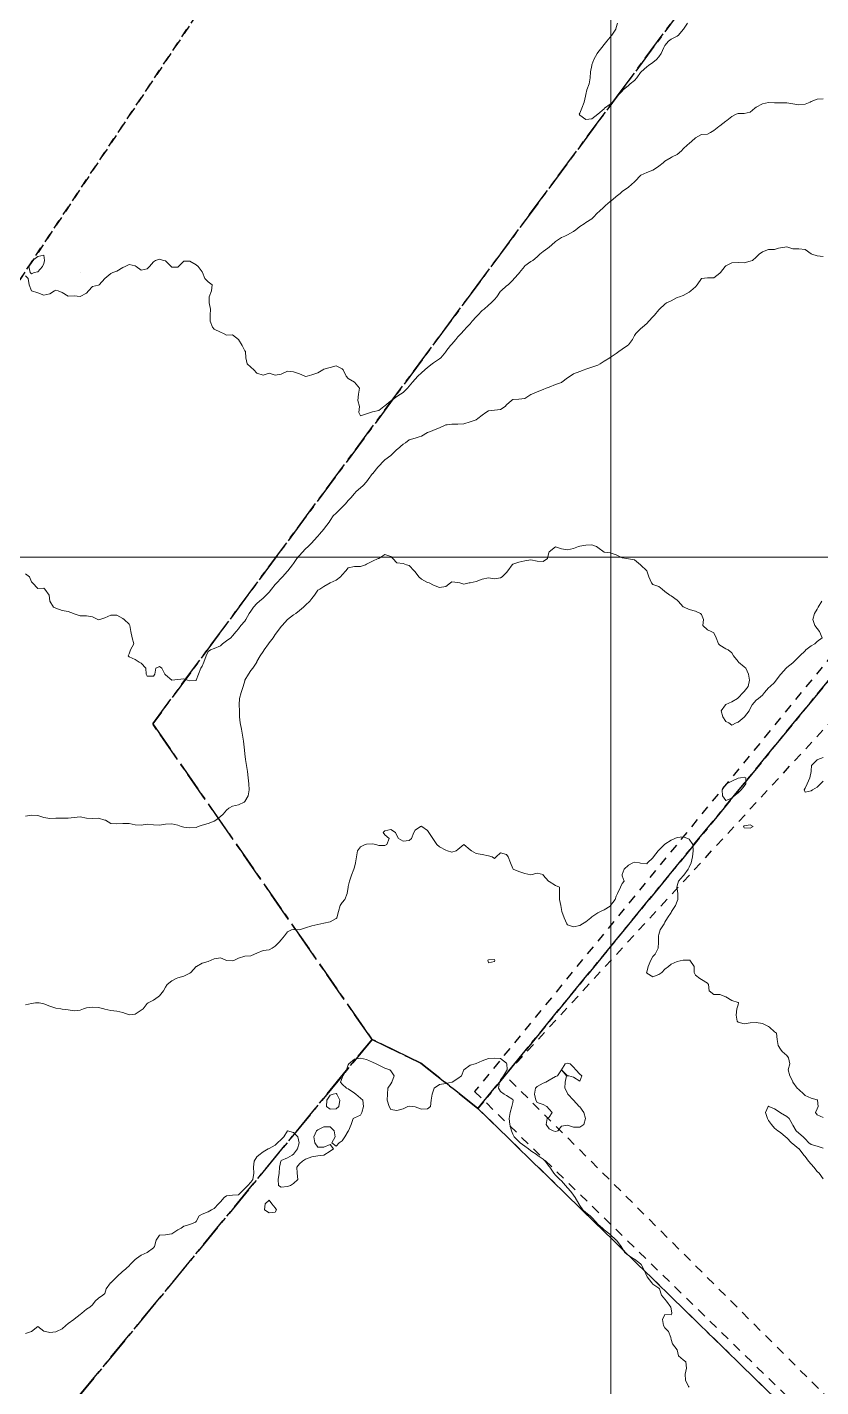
# Model space of a CAD drawing. Header units: centimetres. Extents: x 0 to 642158, y -847 to 649707.
# Drawn here: x 616118.9 to 616184, y 620219.2 to 620330.9 of the extents above; entities that cross this region are included whole.
import ezdxf

# ---------------------------------------------------------------- set-up
doc = ezdxf.new("R2010")
doc.units = ezdxf.units.CM
doc.header["$MEASUREMENT"] = 0
doc.linetypes.add('CENTERX2', pattern=[4, 2.5, -0.5, 0.5, -0.5])
doc.linetypes.add('JIS_02_0.7', pattern=[1.35, 0.75, -0.6])
for name, color, linetype, lineweight in [('MEV_grille', 254, 'Continuous', 9), ('WAL_parcellaire agricole', 7, 'JIS_02_0.7', 25), ('WAL_topographie 0.5', 253, 'Continuous', 20)]:
    doc.layers.add(name, color=color, linetype=linetype, lineweight=lineweight)
doc.layers.add('SPW_parcellaire cadastral', color=7, linetype='CENTERX2', lineweight=25, true_color=0xff0542)

# ---------------------------------------------------------------- blocks, each defined once
blk = doc.blocks.new('*U114')
at = {"layer": 'MEV_grille', "transparency": 33554687}
blk.add_lwpolyline([(-1338.46, 0), (1338.46, 0)], dxfattribs=at)
blk = doc.blocks.new('*U115')
at = {"layer": 'MEV_grille', "color": 0, "linetype": 'ByBlock', "lineweight": -2, "transparency": 16777216}
blk.add_blockref('*U114', (0, -2100), dxfattribs=at)
blk = doc.blocks.new('*U112')
at = {"layer": 'MEV_grille', "transparency": 33554687}
blk.add_lwpolyline([(0, 1825.48), (0, -1825.48)], dxfattribs=at)
blk = doc.blocks.new('*U113')
at = {"layer": 'MEV_grille', "color": 0, "linetype": 'ByBlock', "lineweight": -2, "transparency": 16777216}
blk.add_blockref('*U112', (800, 0), dxfattribs=at)

msp = doc.modelspace()

# ---------------------------------------------------------------- linework, layer by layer
at = {"layer": 'SPW_parcellaire cadastral'}
for points in [[(616129.31, 620374.52), (616178.58, 620340.42), (616177.48, 620338.96), (616129.19, 620273.68), (616147.2, 620247.75), (616113.07, 620206.18), (616031.66, 620248.33), (616118.04, 620382.23), (616129.31, 620374.52)], [(616155.9, 620242.08), (616151.22, 620245.8), (616150.2, 620246.29), (616147.2, 620247.75), (616129.19, 620273.68), (616177.48, 620338.96), (616178.58, 620340.42), (616182.57, 620337.28), (616188.38, 620332.54), (616212.07, 620310.72), (616155.9, 620242.08)], [(616155.9, 620242.08), (616212.07, 620310.72), (616291.15, 620237.51), (616291.23, 620237.43), (616216.6, 620182.86), (616155.9, 620242.08)], [(616155.9, 620242.08), (616216.6, 620182.86), (616170.37, 620146.09), (616119.96, 620096.9), (616069.56, 620148.73), (616067.6, 620150.74), (616073.59, 620158.11), (616113.07, 620206.18), (616147.2, 620247.75), (616150.2, 620246.29), (616151.22, 620245.8), (616155.9, 620242.08)]]:
    msp.add_lwpolyline(points, dxfattribs=at)
at = {"layer": 'WAL_parcellaire agricole'}
for points in [[(615877.22, 620147.52), (615924.71, 620226.02), (615928.65, 620227.83), (615932, 620231.31), (615943.09, 620247.95), (615951.34, 620258.27), (615960.37, 620278.13), (615993.26, 620331.95), (616017.94, 620372.03), (615963.19, 620391.28), (615973.04, 620417.18), (616056.6, 620386.74), (616059.27, 620380.92), (616063.4, 620381.28), (616066.43, 620382.99), (616069.34, 620390.15), (616076.38, 620398.89), (616078.07, 620402.29), (616081.59, 620403.87), (616125.44, 620371.79), (616138.16, 620363.09), (616141.27, 620365.8), (616150.91, 620359.08), (615936.08, 620036.98)], [(616430.47, 620350.42), (616414.28, 620337.83), (616396.44, 620322.99), (616379.95, 620308.49), (616357.99, 620290.05), (616319.45, 620260.32), (616248.79, 620207.31), (616220.13, 620182.81), (616158.12, 620244.8), (616217.95, 620309.81), (616187.28, 620341.14), (616141.27, 620365.8)], [(616150.91, 620359.08), (616183.11, 620336.64), (616208.95, 620308.64), (616155.62, 620243.47), (616217.86, 620182.71), (616203.66, 620173.21), (616184.17, 620157.9), (616167.87, 620143.1), (616128.47, 620104.2), (616097.78, 620073.39), (616056.23, 620032.04), (616023.65, 620063.14), (616022.71, 620062.37), (616011.3, 620073.7), (616009.71, 620074.11), (615999.98, 620060.38), (615981.48, 620034.03), (615960.98, 620049.53), (615951.28, 620035.38), (615946.22, 620026.58), (615935.6, 620032.37), (615936.08, 620036.98), (616150.91, 620359.08)]]:
    msp.add_lwpolyline(points, dxfattribs=at)
at = {"layer": 'WAL_topographie 0.5'}
for points in [[(616167.36, 620331.25), (616167.25, 620330.88), (616167.22, 620330.75), (616166.9, 620330.25), (616166.75, 620330.1), (616166.47, 620329.75), (616166.25, 620329.48), (616166.06, 620329.25), (616165.75, 620328.82), (616165.68, 620328.75), (616165.41, 620328.25), (616165.25, 620327.8), (616165.24, 620327.75), (616165.15, 620327.25), (616165.12, 620326.75), (616165.03, 620326.25), (616164.84, 620325.75), (616164.75, 620325.38), (616164.72, 620325.25), (616164.63, 620324.75), (616164.42, 620324.25), (616164.25, 620323.83), (616164.22, 620323.75), (616164.25, 620323.67), (616164.75, 620323.33), (616165.25, 620323.37), (616165.75, 620323.75), (616165.75, 620323.75), (616166.25, 620324.2), (616166.29, 620324.25), (616166.75, 620324.57), (616166.94, 620324.75), (616167.25, 620325.17), (616167.32, 620325.25), (616167.75, 620325.66), (616167.83, 620325.75), (616168.25, 620326.12), (616168.4, 620326.25), (616168.75, 620326.54), (616168.94, 620326.75), (616169.25, 620327.17), (616169.31, 620327.25), (616169.75, 620327.64), (616169.9, 620327.75), (616170.25, 620328.01), (616170.55, 620328.25), (616170.75, 620328.47), (616170.95, 620328.75), (616171.17, 620329.25), (616171.25, 620329.39), (616171.54, 620329.75), (616171.75, 620329.92), (616172.25, 620330.17), (616172.36, 620330.25), (616172.75, 620330.71), (616172.78, 620330.75), (616173.09, 620331.25)], [(616118.75, 620310.47), (616118.96, 620310.25), (616119.06, 620309.75), (616119.25, 620309.25), (616119.25, 620309.25), (616119.75, 620309.08), (616120.25, 620308.89), (616120.75, 620309), (616121.12, 620309.25), (616121.25, 620309.31), (616121.42, 620309.25), (616121.75, 620309.11), (616122.25, 620308.82), (616122.75, 620308.83), (616123.25, 620308.78), (616123.75, 620309.05), (616123.93, 620309.25), (616124.25, 620309.59), (616124.75, 620309.72), (616124.79, 620309.75), (616125.25, 620310.25), (616125.25, 620310.25), (616125.75, 620310.67), (616125.92, 620310.75), (616126.25, 620310.87), (616126.75, 620311.16), (616126.93, 620311.25), (616127.25, 620311.4), (616127.75, 620311.31), (616127.83, 620311.25), (616128.25, 620310.94), (616128.75, 620311.06), (616128.92, 620311.25), (616129.25, 620311.62), (616129.42, 620311.75), (616129.75, 620311.85), (616130.08, 620311.75), (616130.25, 620311.7), (616130.7, 620311.25), (616130.75, 620311.18), (616131.25, 620311.19), (616131.31, 620311.25), (616131.75, 620311.69), (616132.25, 620311.69), (616132.75, 620311.39), (616132.93, 620311.25), (616133.25, 620310.8), (616133.28, 620310.75), (616133.46, 620310.25), (616133.75, 620310), (616134.08, 620309.75), (616134.03, 620309.25), (616133.82, 620308.75), (616133.83, 620308.25), (616133.93, 620307.75), (616133.91, 620307.25), (616133.92, 620306.75), (616134.09, 620306.25), (616134.25, 620306.1), (616134.75, 620305.85), (616135, 620305.75), (616135.25, 620305.61), (616135.75, 620305.62), (616136.25, 620305.25), (616136.25, 620305.25), (616136.54, 620304.75), (616136.75, 620304.33), (616136.8, 620304.25), (616136.84, 620303.75), (616136.96, 620303.25), (616137.25, 620302.98), (616137.5, 620302.75), (616137.75, 620302.48), (616138.25, 620302.32), (616138.75, 620302.48), (616139.25, 620302.31), (616139.75, 620302.4), (616140.25, 620302.66), (616140.75, 620302.6), (616141.25, 620302.43), (616141.69, 620302.25), (616141.75, 620302.22), (616141.88, 620302.25), (616142.25, 620302.34), (616142.75, 620302.51), (616143.16, 620302.75), (616143.25, 620302.8), (616143.75, 620302.94), (616144.25, 620303.09), (616144.75, 620302.84), (616144.83, 620302.75), (616145.07, 620302.25), (616145.25, 620302.05), (616145.75, 620301.75), (616145.75, 620301.75), (616146.16, 620301.25), (616146.1, 620300.75), (616146.04, 620300.25), (616146.16, 620299.75), (616146.11, 620299.25), (616146.25, 620298.97), (616146.75, 620299.13), (616147.08, 620299.25), (616147.25, 620299.3), (616147.75, 620299.42), (616148.17, 620299.75), (616148.25, 620299.8), (616148.75, 620300.21), (616148.8, 620300.25), (616149.25, 620300.57), (616149.55, 620300.75), (616149.75, 620300.9), (616150.11, 620301.25), (616150.25, 620301.42), (616150.51, 620301.75), (616150.75, 620302), (616150.96, 620302.25), (616151.25, 620302.52), (616151.53, 620302.75), (616151.75, 620302.94), (616152.14, 620303.25), (616152.25, 620303.33), (616152.75, 620303.65), (616152.86, 620303.75), (616153.25, 620304.23), (616153.26, 620304.25), (616153.65, 620304.75), (616153.75, 620304.86), (616154.09, 620305.25), (616154.25, 620305.46), (616154.52, 620305.75), (616154.75, 620306), (616154.98, 620306.25), (616155.25, 620306.54), (616155.42, 620306.75), (616155.75, 620307.11), (616155.89, 620307.25), (616156.25, 620307.63), (616156.4, 620307.75), (616156.75, 620308.06), (616156.98, 620308.25), (616157.25, 620308.53), (616157.44, 620308.75), (616157.75, 620309.21), (616157.79, 620309.25), (616158.25, 620309.65), (616158.37, 620309.75), (616158.75, 620310.12), (616158.87, 620310.25), (616159.25, 620310.68), (616159.31, 620310.75), (616159.71, 620311.25), (616159.75, 620311.29), (616160.25, 620311.67), (616160.39, 620311.75), (616160.75, 620312.03), (616160.98, 620312.25), (616161.25, 620312.47), (616161.63, 620312.75), (616161.75, 620312.84), (616162.2, 620313.25), (616162.25, 620313.3), (616162.75, 620313.63), (616163.03, 620313.75), (616163.25, 620313.86), (616163.75, 620314.13), (616163.92, 620314.25), (616164.25, 620314.53), (616164.61, 620314.75), (616164.75, 620314.85), (616165.25, 620315.16), (616165.34, 620315.25), (616165.75, 620315.69), (616165.81, 620315.75), (616166.25, 620316.15), (616166.36, 620316.25), (616166.75, 620316.58), (616166.97, 620316.75), (616167.25, 620317), (616167.56, 620317.25), (616167.75, 620317.4), (616168.25, 620317.75), (616168.25, 620317.75), (616168.75, 620318.19), (616168.81, 620318.25), (616169.25, 620318.73), (616169.28, 620318.75), (616169.75, 620318.97), (616170.25, 620319.17), (616170.4, 620319.25), (616170.75, 620319.49), (616171.09, 620319.75), (616171.25, 620319.89), (616171.75, 620320.2), (616171.85, 620320.25), (616172.25, 620320.44), (616172.61, 620320.75), (616172.75, 620320.9), (616173.11, 620321.25), (616173.25, 620321.36), (616173.69, 620321.75), (616173.75, 620321.82), (616174.25, 620322.08), (616174.75, 620322.12), (616174.98, 620322.25), (616175.25, 620322.41), (616175.67, 620322.75), (616175.75, 620322.81), (616176.25, 620323.18), (616176.33, 620323.25), (616176.75, 620323.56), (616177.09, 620323.75), (616177.25, 620323.81), (616177.75, 620323.81), (616178.25, 620323.93), (616178.64, 620324.25), (616178.75, 620324.33), (616179.25, 620324.61), (616179.75, 620324.73), (616180.25, 620324.69), (616180.75, 620324.69), (616181.25, 620324.7), (616181.75, 620324.61), (616182.25, 620324.54), (616182.75, 620324.58), (616183.18, 620324.75), (616183.25, 620324.79), (616183.75, 620324.99), (616184.25, 620325.03)], [(616118.75, 620286), (616119.08, 620285.75), (616119.25, 620285.34), (616119.33, 620285.25), (616119.75, 620284.8), (616120.25, 620284.83), (616120.33, 620284.75), (616120.69, 620284.25), (616120.75, 620283.75), (616120.75, 620283.75), (616121.05, 620283.25), (616121.25, 620283.18), (616121.75, 620282.98), (616122.25, 620282.9), (616122.69, 620282.75), (616122.75, 620282.72), (616123.25, 620282.54), (616123.75, 620282.55), (616124.25, 620282.46), (616124.69, 620282.25), (616124.75, 620282.22), (616124.85, 620282.25), (616125.25, 620282.39), (616125.75, 620282.59), (616126.25, 620282.61), (616126.75, 620282.34), (616126.85, 620282.25), (616127.25, 620281.85), (616127.32, 620281.75), (616127.41, 620281.25), (616127.51, 620280.75), (616127.63, 620280.25), (616127.38, 620279.75), (616127.25, 620279.42), (616127.19, 620279.25), (616127.25, 620279.17), (616127.75, 620278.97), (616128.08, 620278.75), (616128.25, 620278.67), (616128.63, 620278.25), (616128.66, 620277.75), (616128.75, 620277.6), (616129.25, 620277.6), (616129.38, 620277.75), (616129.46, 620278.25), (616129.75, 620278.38), (616129.95, 620278.25), (616130.2, 620277.75), (616130.25, 620277.69), (616130.75, 620277.25), (616131.25, 620277.31), (616131.75, 620277.36), (616132.06, 620277.25), (616132.25, 620277.21), (616132.75, 620277.24), (616132.77, 620277.25), (616132.94, 620277.75), (616133.15, 620278.25), (616133.25, 620278.41), (616133.4, 620278.75), (616133.57, 620279.25), (616133.75, 620279.61), (616133.93, 620279.75), (616134.25, 620279.87), (616134.75, 620280.09), (616134.93, 620280.25), (616135.25, 620280.5), (616135.6, 620280.75), (616135.75, 620280.9), (616136.05, 620281.25), (616136.25, 620281.49), (616136.44, 620281.75), (616136.75, 620282.12), (616136.83, 620282.25), (616137.12, 620282.75), (616137.25, 620282.92), (616137.47, 620283.25), (616137.75, 620283.55), (616137.97, 620283.75), (616138.25, 620284.01), (616138.5, 620284.25), (616138.75, 620284.5), (616138.95, 620284.75), (616139.25, 620285.11), (616139.38, 620285.25), (616139.75, 620285.63), (616139.85, 620285.75), (616140.25, 620286.21), (616140.28, 620286.25), (616140.66, 620286.75), (616140.75, 620286.86), (616141.03, 620287.25), (616141.25, 620287.5), (616141.47, 620287.75), (616141.75, 620288.04), (616141.97, 620288.25), (616142.25, 620288.55), (616142.42, 620288.75), (616142.75, 620289.1), (616142.88, 620289.25), (616143.25, 620289.68), (616143.3, 620289.75), (616143.67, 620290.25), (616143.75, 620290.37), (616144.02, 620290.75), (616144.25, 620290.99), (616144.52, 620291.25), (616144.75, 620291.48), (616145.02, 620291.75), (616145.25, 620292.02), (616145.45, 620292.25), (616145.75, 620292.6), (616145.9, 620292.75), (616146.25, 620293.07), (616146.46, 620293.25), (616146.75, 620293.57), (616146.88, 620293.75), (616147.25, 620294.24), (616147.26, 620294.25), (616147.68, 620294.75), (616147.75, 620294.85), (616148.13, 620295.25), (616148.25, 620295.37), (616148.75, 620295.72), (616148.78, 620295.75), (616149.25, 620296.21), (616149.3, 620296.25), (616149.75, 620296.65), (616149.94, 620296.75), (616150.25, 620297), (616150.75, 620297.14), (616151.08, 620297.25), (616151.25, 620297.3), (616151.75, 620297.6), (616152.14, 620297.75), (616152.25, 620297.8), (616152.75, 620297.99), (616153.25, 620298.23), (616153.38, 620298.25), (616153.75, 620298.29), (616154.25, 620298.29), (616154.75, 620298.33), (616155.25, 620298.48), (616155.75, 620298.65), (616155.9, 620298.75), (616156.25, 620299.02), (616156.53, 620299.25), (616156.75, 620299.39), (616157.25, 620299.44), (616157.75, 620299.51), (616158.12, 620299.75), (616158.25, 620299.87), (616158.65, 620300.25), (616158.75, 620300.33), (616159.25, 620300.36), (616159.75, 620300.39), (616160.25, 620300.73), (616160.31, 620300.75), (616160.75, 620300.94), (616161.25, 620301.15), (616161.5, 620301.25), (616161.75, 620301.33), (616162.25, 620301.56), (616162.75, 620301.73), (616162.79, 620301.75), (616163.25, 620302.09), (616163.48, 620302.25), (616163.75, 620302.42), (616164.25, 620302.61), (616164.62, 620302.75), (616164.75, 620302.81), (616165.25, 620302.98), (616165.75, 620303.15), (616165.92, 620303.25), (616166.25, 620303.47), (616166.73, 620303.75), (616166.75, 620303.76), (616167.25, 620304.1), (616167.47, 620304.25), (616167.75, 620304.45), (616168.18, 620304.75), (616168.25, 620304.82), (616168.59, 620305.25), (616168.75, 620305.57), (616168.85, 620305.75), (616169.25, 620306.13), (616169.4, 620306.25), (616169.75, 620306.57), (616169.92, 620306.75), (616170.25, 620307.11), (616170.38, 620307.25), (616170.75, 620307.68), (616170.8, 620307.75), (616171.25, 620308.16), (616171.38, 620308.25), (616171.75, 620308.43), (616172.25, 620308.71), (616172.44, 620308.75), (616172.75, 620308.87), (616173.25, 620309.13), (616173.37, 620309.25), (616173.75, 620309.58), (616173.9, 620309.75), (616174.25, 620310.25), (616174.25, 620310.25), (616174.75, 620310.31), (616175.25, 620310.32), (616175.75, 620310.69), (616175.8, 620310.75), (616176.2, 620311.25), (616176.25, 620311.29), (616176.75, 620311.55), (616177.25, 620311.57), (616177.75, 620311.54), (616178.25, 620311.68), (616178.43, 620311.75), (616178.75, 620312), (616178.98, 620312.25), (616179.25, 620312.44), (616179.75, 620312.64), (616180.25, 620312.65), (616180.58, 620312.75), (616180.75, 620312.78), (616181.25, 620312.86), (616181.58, 620312.75), (616181.75, 620312.71), (616182.25, 620312.69), (616182.75, 620312.64), (616183.25, 620312.28), (616183.31, 620312.25), (616183.75, 620312.13), (616184.25, 620312.08)], [(616119.46, 620310.75), (616119.25, 620310.64), (616119.13, 620310.75), (616119.03, 620311.25), (616119.25, 620311.65), (616119.32, 620311.75), (616119.75, 620312.08), (616120.25, 620312.18), (616120.32, 620311.75), (616120.25, 620311.5), (616120.15, 620311.25), (616119.75, 620310.82), (616119.46, 620310.75)], [(616123.25, 620310.75), (616123.25, 620310.75), (616123.25, 620310.75), (616123.25, 620310.75), (616123.25, 620310.75)], [(616118.75, 620266.1), (616119.25, 620266.18), (616119.75, 620266.14), (616120.25, 620265.98), (616120.75, 620265.91), (616121.25, 620265.92), (616121.75, 620265.92), (616122.25, 620265.92), (616122.75, 620265.98), (616123.25, 620266.03), (616123.75, 620265.93), (616124.25, 620265.9), (616124.75, 620265.92), (616125.25, 620265.77), (616125.31, 620265.75), (616125.75, 620265.5), (616126.25, 620265.46), (616126.75, 620265.5), (616127.25, 620265.5), (616127.75, 620265.39), (616128.25, 620265.36), (616128.75, 620265.43), (616129.25, 620265.39), (616129.75, 620265.34), (616130.25, 620265.42), (616130.75, 620265.47), (616131.25, 620265.35), (616131.54, 620265.25), (616131.75, 620265.18), (616132.25, 620265.12), (616132.75, 620265.17), (616132.93, 620265.25), (616133.25, 620265.36), (616133.75, 620265.5), (616134.25, 620265.69), (616134.38, 620265.75), (616134.75, 620266.07), (616134.98, 620266.25), (616135.25, 620266.57), (616135.43, 620266.75), (616135.75, 620266.91), (616136.25, 620267.02), (616136.7, 620267.25), (616136.75, 620267.29), (616137.04, 620267.75), (616137.11, 620268.25), (616137.09, 620268.75), (616137.04, 620269.25), (616136.97, 620269.75), (616136.9, 620270.25), (616136.82, 620270.75), (616136.75, 620271.21), (616136.75, 620271.25), (616136.7, 620271.75), (616136.64, 620272.25), (616136.56, 620272.75), (616136.47, 620273.25), (616136.36, 620273.75), (616136.31, 620274.25), (616136.31, 620274.75), (616136.29, 620275.25), (616136.32, 620275.75), (616136.46, 620276.25), (616136.61, 620276.75), (616136.75, 620277.22), (616136.76, 620277.25), (616137.05, 620277.75), (616137.25, 620278.05), (616137.41, 620278.25), (616137.73, 620278.75), (616137.75, 620278.79), (616138.02, 620279.25), (616138.25, 620279.63), (616138.34, 620279.75), (616138.69, 620280.25), (616138.75, 620280.34), (616139.07, 620280.75), (616139.25, 620281.01), (616139.44, 620281.25), (616139.75, 620281.67), (616139.82, 620281.75), (616140.25, 620282.25), (616140.25, 620282.25), (616140.75, 620282.62), (616140.94, 620282.75), (616141.25, 620282.99), (616141.56, 620283.25), (616141.75, 620283.42), (616142.1, 620283.75), (616142.25, 620283.96), (616142.47, 620284.25), (616142.75, 620284.65), (616142.91, 620284.75), (616143.25, 620284.96), (616143.75, 620285.25), (616143.75, 620285.25), (616144.25, 620285.47), (616144.62, 620285.75), (616144.75, 620285.91), (616145.04, 620286.25), (616145.25, 620286.49), (616145.75, 620286.61), (616146.25, 620286.6), (616146.67, 620286.75), (616146.75, 620286.8), (616147.25, 620287.05), (616147.71, 620287.25), (616147.75, 620287.27), (616148.25, 620287.6), (616148.75, 620287.41), (616148.92, 620287.25), (616149.25, 620286.89), (616149.75, 620286.86), (616150.04, 620286.75), (616150.25, 620286.67), (616150.65, 620286.25), (616150.75, 620286.16), (616151.05, 620285.75), (616151.25, 620285.57), (616151.75, 620285.29), (616151.9, 620285.25), (616152.25, 620285.07), (616152.75, 620284.87), (616153.25, 620284.95), (616153.64, 620285.25), (616153.75, 620285.35), (616154.25, 620285.3), (616154.42, 620285.25), (616154.75, 620285.15), (616155.18, 620285.25), (616155.25, 620285.27), (616155.75, 620285.38), (616156.25, 620285.56), (616156.75, 620285.66), (616157.25, 620285.6), (616157.75, 620285.67), (616157.89, 620285.75), (616158.25, 620286.11), (616158.35, 620286.25), (616158.7, 620286.75), (616158.75, 620286.79), (616159.25, 620286.95), (616159.75, 620287.08), (616160.25, 620287.14), (616160.75, 620287.03), (616161.25, 620287.02), (616161.62, 620287.25), (616161.72, 620287.75), (616161.75, 620287.81), (616162.25, 620288.23), (616162.75, 620288.05), (616163.25, 620287.96), (616163.75, 620288.07), (616164.15, 620288.25), (616164.25, 620288.28), (616164.75, 620288.35), (616165.25, 620288.37), (616165.62, 620288.25), (616165.75, 620288.15), (616166.25, 620287.78), (616166.5, 620287.75), (616166.75, 620287.71), (616167.25, 620287.57), (616167.75, 620287.31), (616168.08, 620287.25), (616168.25, 620287.23), (616168.75, 620287.16), (616169.25, 620286.75), (616169.25, 620286.75), (616169.75, 620286.25), (616169.75, 620286.25), (616169.94, 620285.75), (616170.15, 620285.25), (616170.25, 620285.12), (616170.75, 620284.95), (616171.02, 620284.75), (616171.25, 620284.56), (616171.65, 620284.25), (616171.75, 620284.19), (616172.25, 620283.83), (616172.34, 620283.75), (616172.75, 620283.28), (616172.82, 620283.25), (616173.25, 620283.07), (616173.75, 620282.94), (616174.18, 620282.75), (616174.25, 620282.67), (616174.41, 620282.25), (616174.36, 620281.75), (616174.75, 620281.4), (616175.05, 620281.25), (616175.25, 620281.15), (616175.46, 620280.75), (616175.64, 620280.25), (616175.75, 620280.14), (616176.25, 620279.85), (616176.45, 620279.75), (616176.75, 620279.52), (616176.87, 620279.25), (616177.25, 620278.79), (616177.29, 620278.75), (616177.75, 620278.35), (616177.89, 620278.25), (616178.11, 620277.75), (616178.19, 620277.25), (616178.09, 620276.75), (616177.75, 620276.33), (616177.68, 620276.25), (616177.25, 620275.8), (616177.22, 620275.75), (616176.75, 620275.47), (616176.25, 620275.27), (616176.22, 620275.25), (616175.86, 620274.75), (616175.99, 620274.25), (616176.25, 620273.87), (616176.49, 620273.75), (616176.75, 620273.56), (616177.11, 620273.75), (616177.25, 620273.8), (616177.75, 620274.21), (616177.79, 620274.25), (616178.17, 620274.75), (616178.25, 620274.93), (616178.4, 620275.25), (616178.75, 620275.61), (616178.94, 620275.75), (616179.25, 620276.03), (616179.41, 620276.25), (616179.75, 620276.63), (616179.89, 620276.75), (616180.25, 620277.07), (616180.37, 620277.25), (616180.75, 620277.74), (616180.76, 620277.75), (616181.21, 620278.25), (616181.25, 620278.29), (616181.75, 620278.7), (616181.8, 620278.75), (616182.25, 620279.17), (616182.32, 620279.25), (616182.75, 620279.67), (616182.83, 620279.75), (616183.25, 620280.08), (616183.56, 620280.25), (616183.75, 620280.43), (616184.16, 620280.75), (616183.94, 620281.25), (616183.75, 620281.51), (616183.55, 620281.75), (616183.4, 620282.25), (616183.52, 620282.75), (616183.75, 620283.09), (616183.84, 620283.25), (616184.14, 620283.75)], [(616184.25, 620270.92), (616183.81, 620270.75), (616183.75, 620270.72), (616183.27, 620270.25), (616183.25, 620269.82), (616183.25, 620269.75), (616183.14, 620269.25), (616182.92, 620268.75), (616182.75, 620268.38), (616182.68, 620268.25), (616182.75, 620268.07), (616183.25, 620268.18), (616183.36, 620268.25), (616183.75, 620268.48), (616184.03, 620268.75), (616184.25, 620268.96)], [(616176.93, 620267.75), (616176.75, 620267.57), (616176.25, 620267.37), (616175.97, 620267.75), (616175.96, 620268.25), (616176.25, 620268.68), (616176.31, 620268.75), (616176.75, 620268.97), (616177.25, 620269.2), (616177.46, 620269.25), (616177.75, 620269.3), (616177.9, 620269.25), (616177.9, 620268.75), (616177.75, 620268.56), (616177.51, 620268.25), (616177.25, 620268), (616176.93, 620267.75)], [(616118.75, 620250.59), (616119.25, 620250.71), (616119.58, 620250.75), (616119.75, 620250.76), (616119.88, 620250.75), (616120.25, 620250.67), (616120.75, 620250.48), (616121.25, 620250.32), (616121.65, 620250.25), (616121.75, 620250.23), (616122.25, 620250.19), (616122.75, 620250.11), (616123.25, 620250.15), (616123.52, 620250.25), (616123.75, 620250.34), (616124.25, 620250.39), (616124.75, 620250.36), (616125.19, 620250.25), (616125.25, 620250.24), (616125.75, 620250.13), (616126.25, 620250.06), (616126.75, 620249.95), (616127.25, 620249.78), (616127.75, 620249.82), (616128.25, 620250.14), (616128.4, 620250.25), (616128.75, 620250.7), (616128.83, 620250.75), (616129.25, 620250.98), (616129.65, 620251.25), (616129.75, 620251.34), (616130.08, 620251.75), (616130.25, 620252.04), (616130.38, 620252.25), (616130.75, 620252.55), (616131.13, 620252.75), (616131.25, 620252.8), (616131.75, 620252.95), (616132.25, 620253.2), (616132.31, 620253.25), (616132.75, 620253.73), (616132.78, 620253.75), (616133.25, 620254.02), (616133.75, 620254.14), (616133.98, 620254.25), (616134.25, 620254.38), (616134.75, 620254.44), (616135.21, 620254.25), (616135.25, 620254.23), (616135.75, 620254.2), (616135.9, 620254.25), (616136.25, 620254.42), (616136.75, 620254.58), (616137.25, 620254.63), (616137.54, 620254.75), (616137.75, 620254.84), (616138.25, 620255.06), (616138.75, 620255.12), (616139.01, 620255.25), (616139.25, 620255.4), (616139.57, 620255.75), (616139.75, 620255.93), (616140.02, 620256.25), (616140.25, 620256.6), (616140.6, 620256.75), (616140.75, 620256.78), (616141.25, 620256.76), (616141.75, 620256.92), (616142.25, 620257.07), (616142.75, 620257.18), (616143, 620257.25), (616143.25, 620257.31), (616143.75, 620257.42), (616144.25, 620257.68), (616144.3, 620257.75), (616144.44, 620258.25), (616144.58, 620258.75), (616144.75, 620258.99), (616144.96, 620259.25), (616145.16, 620259.75), (616145.23, 620260.25), (616145.25, 620260.32), (616145.36, 620260.75), (616145.51, 620261.25), (616145.7, 620261.75), (616145.75, 620261.89), (616145.84, 620262.25), (616145.92, 620262.75), (616146.02, 620263.25), (616146.25, 620263.58), (616146.64, 620263.75), (616146.75, 620263.79), (616147.25, 620263.82), (616147.5, 620263.75), (616147.75, 620263.69), (616148.25, 620263.68), (616148.42, 620263.75), (616148.62, 620264.25), (616148.25, 620264.55), (616148.11, 620264.75), (616148.25, 620264.89), (616148.75, 620265), (616149.14, 620264.75), (616149.25, 620264.5), (616149.36, 620264.25), (616149.75, 620264.03), (616150.25, 620264.08), (616150.43, 620264.25), (616150.62, 620264.75), (616150.75, 620264.94), (616151.19, 620265.25), (616151.25, 620265.28), (616151.29, 620265.25), (616151.75, 620264.91), (616151.87, 620264.75), (616152.19, 620264.25), (616152.25, 620264.16), (616152.53, 620263.75), (616152.75, 620263.57), (616153.25, 620263.3), (616153.4, 620263.25), (616153.75, 620263.12), (616154.1, 620263.25), (616154.25, 620263.34), (616154.75, 620263.75), (616154.75, 620263.75), (616154.75, 620263.75), (616155.25, 620263.33), (616155.36, 620263.25), (616155.75, 620263.01), (616156.25, 620262.95), (616156.75, 620262.84), (616157.06, 620262.75), (616157.25, 620262.61), (616157.39, 620262.75), (616157.75, 620263.08), (616158.25, 620262.93), (616158.37, 620262.75), (616158.57, 620262.25), (616158.75, 620261.8), (616158.8, 620261.75), (616159.25, 620261.55), (616159.75, 620261.37), (616160.25, 620261.28), (616160.75, 620261.42), (616161.25, 620261.3), (616161.26, 620261.25), (616161.69, 620260.75), (616161.75, 620260.72), (616162.25, 620260.4), (616162.59, 620260.25), (616162.59, 620259.75), (616162.6, 620259.25), (616162.69, 620258.75), (616162.75, 620258.43), (616162.79, 620258.25), (616162.98, 620257.75), (616163.19, 620257.25), (616163.25, 620257.17), (616163.75, 620256.99), (616164.25, 620257.12), (616164.49, 620257.25), (616164.75, 620257.42), (616165.16, 620257.75), (616165.25, 620257.82), (616165.75, 620258.16), (616165.96, 620258.25), (616166.25, 620258.4), (616166.75, 620258.71), (616166.79, 620258.75), (616167.16, 620259.25), (616167.25, 620259.51), (616167.35, 620259.75), (616167.61, 620260.25), (616167.75, 620260.55), (616167.89, 620260.75), (616167.75, 620261.18), (616167.74, 620261.25), (616167.75, 620261.29), (616167.9, 620261.75), (616168.25, 620262.07), (616168.62, 620262.25), (616168.75, 620262.32), (616169.15, 620262.25), (616169.25, 620262.22), (616169.75, 620262.17), (616169.83, 620262.25), (616170.25, 620262.66), (616170.31, 620262.75), (616170.69, 620263.25), (616170.75, 620263.31), (616171.21, 620263.75), (616171.25, 620263.79), (616171.75, 620264.12), (616172.05, 620264.25), (616172.25, 620264.35), (616172.75, 620264.38), (616173.13, 620264.25), (616173.25, 620264.19), (616173.53, 620263.75), (616173.56, 620263.25), (616173.52, 620262.75), (616173.41, 620262.25), (616173.25, 620261.91), (616173.16, 620261.75), (616172.8, 620261.25), (616172.75, 620261.19), (616172.37, 620260.75), (616172.25, 620260.37), (616172.23, 620260.25), (616172.25, 620260.12), (616172.32, 620259.75), (616172.31, 620259.25), (616172.25, 620259.12), (616172.11, 620258.75), (616171.8, 620258.25), (616171.75, 620258.17), (616171.47, 620257.75), (616171.25, 620257.38), (616171.18, 620257.25), (616170.86, 620256.75), (616170.75, 620256.37), (616170.72, 620256.25), (616170.71, 620255.75), (616170.68, 620255.25), (616170.45, 620254.75), (616170.25, 620254.55), (616170.08, 620254.25), (616169.86, 620253.75), (616169.75, 620253.28), (616169.74, 620253.25), (616169.75, 620253.2), (616170.25, 620252.89), (616170.75, 620253.07), (616171, 620253.25), (616171.25, 620253.52), (616171.55, 620253.75), (616171.75, 620253.94), (616172.25, 620254.14), (616172.75, 620254.25), (616172.75, 620254.25), (616173.25, 620254.26), (616173.3, 620254.25), (616173.66, 620253.75), (616173.66, 620253.25), (616173.75, 620253.03), (616174.11, 620252.75), (616174.25, 620252.68), (616174.75, 620252.38), (616174.82, 620252.25), (616174.88, 620251.75), (616175.25, 620251.43), (616175.75, 620251.45), (616176.25, 620251.25), (616176.25, 620251.25), (616176.75, 620250.96), (616177.25, 620250.79), (616177.28, 620250.75), (616177.25, 620250.58), (616177.14, 620250.25), (616177.1, 620249.75), (616177.19, 620249.25), (616177.25, 620249.17), (616177.75, 620249.04), (616178.25, 620249.12), (616178.75, 620249.13), (616179.25, 620249.06), (616179.75, 620248.81), (616179.82, 620248.75), (616180.25, 620248.36), (616180.4, 620248.25), (616180.47, 620247.75), (616180.55, 620247.25), (616180.75, 620246.94), (616180.86, 620246.75), (616181.25, 620246.42), (616181.4, 620246.25), (616181.49, 620245.75), (616181.37, 620245.25), (616181.51, 620244.75), (616181.75, 620244.28), (616181.76, 620244.25), (616182.11, 620243.75), (616182.25, 620243.63), (616182.66, 620243.25), (616182.75, 620243.15), (616183.25, 620242.92), (616183.75, 620242.78), (616183.78, 620242.75), (616183.83, 620242.25), (616183.75, 620242.04), (616183.6, 620241.75), (616183.75, 620241.55), (616184.25, 620241.34)], [(616178.48, 620265.25), (616178.25, 620265.11), (616177.75, 620265.14), (616177.7, 620265.25), (616177.75, 620265.29), (616178.25, 620265.39), (616178.48, 620265.25)], [(616157.29, 620254.25), (616157.25, 620254.14), (616156.75, 620254.05), (616156.71, 620254.25), (616156.75, 620254.3), (616157.25, 620254.32), (616157.29, 620254.25)], [(616118.75, 620223.58), (616119.25, 620223.75), (616119.25, 620223.75), (616119.75, 620224.17), (616120.25, 620223.79), (616120.38, 620223.75), (616120.75, 620223.67), (616121.25, 620223.72), (616121.29, 620223.75), (616121.75, 620223.97), (616122.06, 620224.25), (616122.25, 620224.42), (616122.72, 620224.75), (616122.75, 620224.77), (616123.25, 620225.14), (616123.38, 620225.25), (616123.75, 620225.59), (616124.03, 620225.75), (616124.25, 620225.95), (616124.46, 620226.25), (616124.75, 620226.49), (616125.1, 620226.75), (616125.25, 620226.88), (616125.37, 620227.25), (616125.73, 620227.75), (616125.75, 620227.76), (616126.25, 620228.25), (616126.25, 620228.25), (616126.75, 620228.71), (616126.8, 620228.75), (616127.25, 620229.14), (616127.34, 620229.25), (616127.75, 620229.67), (616127.85, 620229.75), (616128.25, 620230.03), (616128.75, 620230.25), (616128.75, 620230.25), (616129.25, 620230.64), (616129.33, 620230.75), (616129.49, 620231.25), (616129.75, 620231.67), (616130.25, 620231.69), (616130.56, 620231.75), (616130.75, 620231.78), (616131.25, 620232.1), (616131.53, 620232.25), (616131.75, 620232.41), (616132.25, 620232.54), (616132.71, 620232.75), (616132.75, 620232.8), (616133.02, 620233.25), (616133.25, 620233.4), (616133.75, 620233.58), (616134.03, 620233.75), (616134.25, 620233.87), (616134.6, 620234.25), (616134.75, 620234.42), (616135.06, 620234.75), (616135.25, 620234.89), (616135.75, 620234.96), (616136.25, 620234.98), (616136.51, 620235.25), (616136.75, 620235.51), (616136.99, 620235.75), (616137.25, 620236.03), (616137.42, 620236.25), (616137.5, 620236.75), (616137.46, 620237.25), (616137.52, 620237.75), (616137.75, 620238.1), (616137.9, 620238.25), (616138.25, 620238.52), (616138.68, 620238.75), (616138.75, 620238.78), (616139.25, 620239.06), (616139.45, 620239.25), (616139.75, 620239.54), (616139.95, 620239.75), (616140.25, 620240.23), (616140.75, 620240.09), (616141.11, 620239.75), (616141.22, 620239.25), (616141.09, 620238.75), (616140.75, 620238.33), (616140.64, 620238.25), (616140.25, 620238.03), (616139.75, 620237.79), (616139.7, 620237.75), (616139.59, 620237.25), (616139.58, 620236.75), (616139.5, 620236.25), (616139.51, 620235.75), (616139.75, 620235.62), (616140.25, 620235.68), (616140.5, 620235.75), (616140.75, 620235.9), (616141.11, 620236.25), (616141.04, 620236.75), (616141.02, 620237.25), (616141.25, 620237.54), (616141.49, 620237.75), (616141.75, 620237.9), (616142.25, 620238.1), (616142.75, 620238.18), (616143.25, 620238.25), (616143.25, 620238.25), (616143.75, 620238.58), (616144.04, 620238.75), (616143.75, 620239.11), (616143.25, 620238.89), (616142.75, 620238.89), (616142.5, 620239.25), (616142.43, 620239.75), (616142.65, 620240.25), (616142.75, 620240.31), (616143.25, 620240.58), (616143.75, 620240.57), (616144.09, 620240.25), (616144.16, 620239.75), (616143.91, 620239.25), (616144.25, 620238.98), (616144.51, 620239.25), (616144.75, 620239.43), (616144.96, 620239.75), (616145.25, 620240.2), (616145.28, 620240.25), (616145.49, 620240.75), (616145.64, 620241.25), (616145.75, 620241.31), (616146.25, 620241.53), (616146.36, 620241.75), (616146.51, 620242.25), (616146.44, 620242.75), (616146.25, 620242.93), (616145.87, 620243.25), (616145.75, 620243.34), (616145.25, 620243.68), (616145.1, 620243.75), (616144.75, 620244.08), (616144.62, 620244.25), (616144.75, 620244.6), (616144.79, 620244.75), (616145.1, 620245.25), (616145.25, 620245.65), (616145.3, 620245.75), (616145.75, 620246.14), (616146.25, 620246.21), (616146.75, 620246.09), (616147.25, 620245.89), (616147.53, 620245.75), (616147.75, 620245.63), (616148.25, 620245.39), (616148.67, 620245.25), (616148.75, 620245.16), (616149.02, 620244.75), (616148.83, 620244.25), (616148.75, 620244.1), (616148.49, 620243.75), (616148.47, 620243.25), (616148.44, 620242.75), (616148.62, 620242.25), (616148.75, 620242), (616149.25, 620241.9), (616149.75, 620242.05), (616150.14, 620242.25), (616150.25, 620242.28), (616150.55, 620242.25), (616150.75, 620242.22), (616151.25, 620242.03), (616151.75, 620242.06), (616152, 620242.25), (616152.06, 620242.75), (616152.15, 620243.25), (616152.25, 620243.59), (616152.3, 620243.75), (616152.75, 620244.05), (616153.25, 620244.12), (616153.75, 620244.23), (616153.79, 620244.25), (616154.25, 620244.54), (616154.55, 620244.75), (616154.75, 620245.25), (616154.75, 620245.25), (616155.25, 620245.64), (616155.68, 620245.75), (616155.75, 620245.76), (616156.25, 620245.98), (616156.75, 620246.17), (616157.25, 620246.22), (616157.75, 620246.17), (616158.25, 620245.79), (616158.26, 620245.75), (616158.29, 620245.25), (616158.25, 620245.16), (616158, 620244.75), (616157.75, 620244.43), (616157.66, 620244.25), (616157.59, 620243.75), (616157.75, 620243.47), (616158.04, 620243.25), (616158.25, 620243.15), (616158.75, 620242.81), (616158.78, 620242.75), (616158.75, 620242.58), (616158.69, 620242.25), (616158.54, 620241.75), (616158.46, 620241.25), (616158.51, 620240.75), (616158.64, 620240.25), (616158.75, 620239.97), (616158.87, 620239.75), (616159.25, 620239.36), (616159.37, 620239.25), (616159.75, 620238.99), (616160.04, 620238.75), (616160.25, 620238.59), (616160.75, 620238.26), (616160.77, 620238.25), (616161.25, 620237.91), (616161.42, 620237.75), (616161.75, 620237.3), (616161.79, 620237.25), (616162.12, 620236.75), (616162.25, 620236.6), (616162.63, 620236.25), (616162.75, 620236.13), (616163.08, 620235.75), (616163.25, 620235.55), (616163.52, 620235.25), (616163.75, 620234.95), (616163.89, 620234.75), (616164.17, 620234.25), (616164.25, 620234.11), (616164.5, 620233.75), (616164.75, 620233.52), (616165.1, 620233.25), (616165.25, 620233.12), (616165.6, 620232.75), (616165.75, 620232.58), (616166.11, 620232.25), (616166.25, 620232.12), (616166.72, 620231.75), (616166.75, 620231.72), (616167.25, 620231.26), (616167.26, 620231.25), (616167.66, 620230.75), (616167.75, 620230.59), (616167.96, 620230.25), (616168.25, 620230.01), (616168.64, 620229.75), (616168.75, 620229.69), (616169.25, 620229.32), (616169.31, 620229.25), (616169.58, 620228.75), (616169.75, 620228.31), (616169.79, 620228.25), (616170.16, 620227.75), (616170.25, 620227.64), (616170.75, 620227.32), (616170.79, 620227.25), (616170.97, 620226.75), (616171.25, 620226.4), (616171.37, 620226.25), (616171.72, 620225.75), (616171.75, 620225.61), (616171.82, 620225.25), (616171.75, 620225.12), (616171.25, 620225.16), (616171.04, 620224.75), (616171.14, 620224.25), (616171.25, 620224.06), (616171.55, 620223.75), (616171.72, 620223.25), (616171.75, 620223.11), (616171.88, 620222.75), (616172.25, 620222.25), (616172.25, 620222.25), (616172.36, 620221.75), (616172.75, 620221.43), (616172.97, 620221.25), (616173.01, 620220.75), (616172.92, 620220.25), (616172.93, 620219.75), (616173.18, 620219.25), (616173.25, 620219.17)], [(616164.25, 620244.33), (616164.42, 620244.75), (616164.25, 620244.9), (616163.93, 620245.25), (616163.75, 620245.46), (616163.46, 620245.75), (616163.25, 620245.81), (616163.07, 620245.75), (616162.75, 620245.25), (616163.25, 620244.77), (616163.35, 620244.75), (616163.75, 620244.66), (616164.25, 620244.33)], [(616162.25, 620240.18), (616162.45, 620240.25), (616162.75, 620240.62), (616163.25, 620240.7), (616163.75, 620240.55), (616164.25, 620240.54), (616164.58, 620240.75), (616164.72, 620241.25), (616164.6, 620241.75), (616164.25, 620242.22), (616164.22, 620242.25), (616163.75, 620242.75), (616163.75, 620242.75), (616163.28, 620243.25), (616163.25, 620243.33), (616163.04, 620243.75), (616163.05, 620244.25), (616163.17, 620244.75), (616162.75, 620245.25), (616162.44, 620244.75), (616162.25, 620244.71), (616161.75, 620244.4), (616161.46, 620244.25), (616161.25, 620244.15), (616160.75, 620243.88), (616160.62, 620243.75), (616160.55, 620243.25), (616160.66, 620242.75), (616160.75, 620242.56), (616161.25, 620242.41), (616161.56, 620242.25), (616161.75, 620242.03), (616161.99, 620241.75), (616161.75, 620241.36), (616161.58, 620241.25), (616161.5, 620240.75), (616161.75, 620240.4), (616162.07, 620240.25), (616162.25, 620240.18)], [(616144.48, 620242.25), (616144.25, 620242.04), (616143.75, 620242.02), (616143.46, 620242.25), (616143.48, 620242.75), (616143.75, 620243.17), (616144.02, 620243.25), (616144.25, 620243.32), (616144.31, 620243.25), (616144.56, 620242.75), (616144.48, 620242.25)], [(616184.25, 620238.81), (616183.75, 620238.99), (616183.25, 620239.12), (616183.07, 620239.25), (616182.75, 620239.57), (616182.59, 620239.75), (616182.25, 620240.04), (616182.02, 620240.25), (616181.75, 620240.7), (616181.72, 620240.75), (616181.46, 620241.25), (616181.25, 620241.43), (616180.75, 620241.71), (616180.7, 620241.75), (616180.25, 620242.04), (616179.78, 620242.25), (616179.75, 620242.26), (616179.72, 620242.25), (616179.51, 620241.75), (616179.66, 620241.25), (616179.75, 620241.08), (616179.99, 620240.75), (616180.25, 620240.46), (616180.53, 620240.25), (616180.75, 620240.09), (616181.16, 620239.75), (616181.25, 620239.66), (616181.65, 620239.25), (616181.75, 620239.16), (616182.25, 620238.77), (616182.27, 620238.75), (616182.65, 620238.25), (616182.75, 620238.12), (616183.04, 620237.75), (616183.25, 620237.49), (616183.46, 620237.25), (616183.75, 620236.91), (616183.9, 620236.75), (616184.25, 620236.3)], [(616139.25, 620233.57), (616139.35, 620233.75), (616139.25, 620233.92), (616138.98, 620234.25), (616138.75, 620234.55), (616138.42, 620234.25), (616138.38, 620233.75), (616138.75, 620233.5), (616139.25, 620233.57)]]:
    msp.add_lwpolyline(points, dxfattribs=at)

# ---------------------------------------------------------------- block references
at = {"layer": 'MEV_grille', "transparency": 33554687}
for name, p in [('*U113', (615366.81, 620593.64)), ('*U115', (616669.48, 622387.38))]:
    msp.add_blockref(name, p, dxfattribs=at)

doc.saveas('drawing.dxf')
